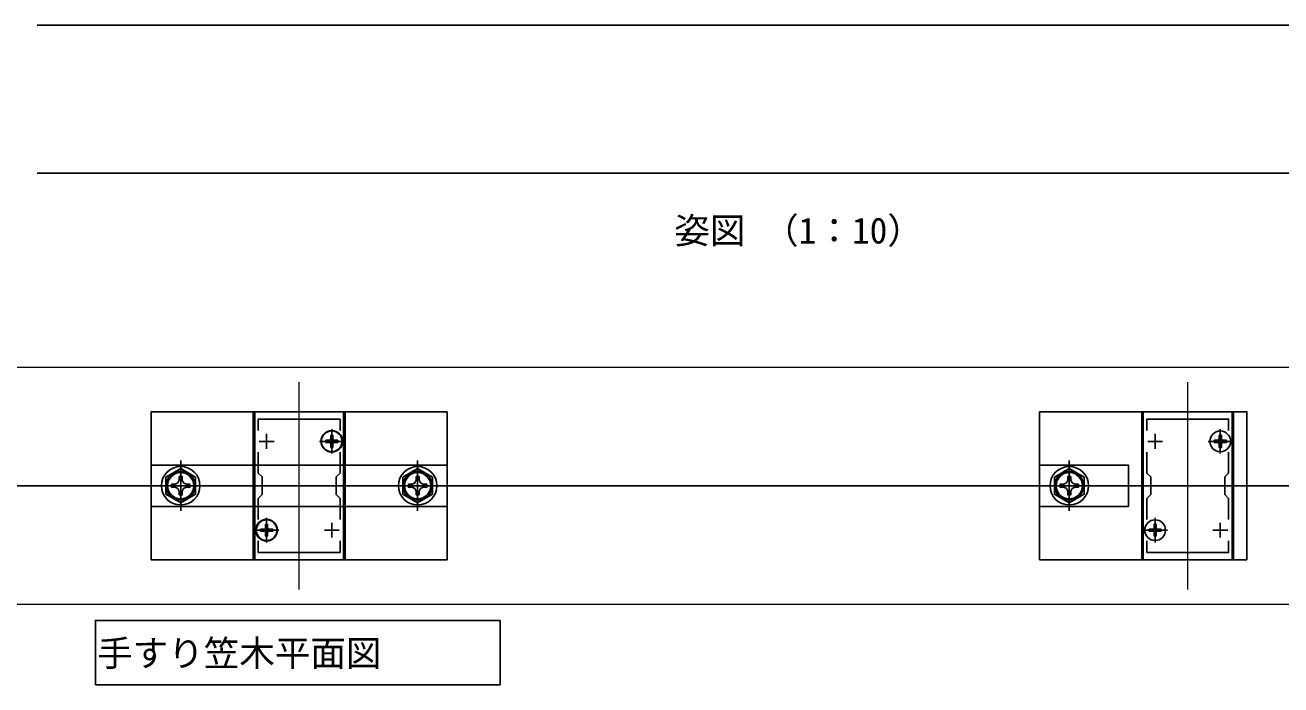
# Model space of a CAD drawing. Units: millimetres, scale not verified. Extents: x -875 to 875, y -1299 to 1292.
# Drawn here: x 177.7 to 601.7, y 569.9 to 792.8 of the extents above; entities that cross this region are included whole.
import ezdxf
from ezdxf.enums import TextEntityAlignment as Align

# ---------------------------------------------------------------- set-up
doc = ezdxf.new("R2010")
doc.units = ezdxf.units.MM
doc.header["$LTSCALE"] = 8
for name, color, linetype in [('0-2_USER1', 3, 'Continuous'), ('0-3_YKK_11', 7, 'Continuous'), ('0-6_YKK_13', 4, 'Continuous'), ('0-7_YKK_A1', 4, 'Continuous'), ('0-A_YSS_K', 3, 'Continuous')]:
    doc.layers.add(name, color=color, linetype=linetype)
doc.layers.add('0-5_YKK_12', color=2, linetype='Continuous', lineweight=18)
doc.styles.add('ＭＳ ゴシック', font='')
doc.styles.get('ＭＳ ゴシック').set_extended_font_data('MS Gothic')

msp = doc.modelspace()

# ---------------------------------------------------------------- linework, layer by layer
at = {"layer": '0-2_USER1'}
msp.add_lwpolyline([(201.454, 569.914), (201.454, 591.714), (338.07, 591.714), (338.07, 569.914), (214.266, 569.914)], close=True, dxfattribs=at)
at = {"layer": '0-3_YKK_11'}
for p, q in [((259.257, 654.689), (259.257, 649.689)), ((281.257, 654.689), (281.257, 649.689)), ((559.257, 654.689), (559.257, 649.689)), ((581.257, 654.689), (581.257, 649.689)), ((256.757, 652.189), (261.757, 652.189)), ((278.757, 652.189), (283.757, 652.189)), ((556.757, 652.189), (561.757, 652.189)), ((578.757, 652.189), (583.757, 652.189)), ((259.257, 624.689), (259.257, 619.689)), ((281.257, 624.689), (281.257, 619.689)), ((559.257, 624.689), (559.257, 619.689)), ((581.257, 624.689), (581.257, 619.689)), ((256.757, 622.189), (261.757, 622.189)), ((278.757, 622.189), (283.757, 622.189)), ((556.757, 622.189), (561.757, 622.189)), ((578.757, 622.189), (583.757, 622.189))]:
    msp.add_line(p, q, dxfattribs=at)
for points in [[(255.257, 662.189), (255.257, 612.189), (285.257, 612.189), (285.257, 662.189)], [(555.257, 662.189), (555.257, 612.189), (585.257, 612.189), (585.257, 662.189)]]:
    msp.add_lwpolyline(points, close=True, dxfattribs=at)
for points in [[(256.457, 655.822), (256.457, 659.689), (284.057, 659.689), (284.057, 655.822)], [(556.457, 655.822), (556.457, 659.689), (584.057, 659.689), (584.057, 655.822)], [(256.457, 625.822), (256.457, 632.889), (257.757, 634.189), (257.757, 640.189), (256.457, 641.489), (256.457, 648.555)], [(284.057, 648.555), (284.057, 641.489), (282.757, 640.189), (282.757, 634.189), (284.057, 632.889), (284.057, 625.822)], [(556.457, 625.822), (556.457, 632.889), (557.757, 634.189), (557.757, 640.189), (556.457, 641.489), (556.457, 648.555)], [(584.057, 648.555), (584.057, 641.489), (582.757, 640.189), (582.757, 634.189), (584.057, 632.889), (584.057, 625.822)], [(284.057, 618.555), (284.057, 614.689), (256.457, 614.689), (256.457, 618.555)], [(584.057, 618.555), (584.057, 614.689), (556.457, 614.689), (556.457, 618.555)]]:
    msp.add_lwpolyline(points, dxfattribs=at)
at = {"layer": '0-5_YKK_12'}
for p, q in [((785.257, 677.189), (-244.743, 677.189)), ((270.257, 602.189), (270.257, 672.189)), ((570.257, 602.189), (570.257, 672.189))]:
    msp.add_line(p, q, dxfattribs=at)
msp.add_lwpolyline([(-257.243, 597.189), (-244.743, 597.189), (785.257, 597.189)], dxfattribs=at)
at = {"layer": '0-6_YKK_13'}
for p, q in [((285.757, 662.189), (254.757, 662.189)), ((285.757, 612.189), (285.757, 662.189)), ((520.257, 612.189), (520.257, 662.189)), ((585.757, 662.189), (554.757, 662.189)), ((585.757, 612.189), (585.757, 662.189)), ((281.607, 654.239), (280.907, 654.239)), ((280.907, 654.239), (280.907, 653.039)), ((281.257, 648.039), (281.257, 656.339)), ((281.607, 654.239), (281.607, 653.039)), ((581.607, 654.239), (580.907, 654.239)), ((580.907, 654.239), (580.907, 653.039)), ((581.257, 648.039), (581.257, 656.339)), ((581.607, 654.239), (581.607, 653.039)), ((285.407, 652.189), (277.107, 652.189)), ((279.207, 652.539), (279.207, 651.839)), ((280.407, 652.539), (279.207, 652.539)), ((280.407, 651.839), (279.207, 651.839)), ((280.907, 651.339), (280.907, 650.139)), ((281.607, 650.139), (280.907, 650.139)), ((281.607, 651.339), (281.607, 650.139)), ((283.307, 652.539), (282.107, 652.539)), ((283.307, 651.839), (282.107, 651.839)), ((283.307, 652.539), (283.307, 651.839)), ((585.407, 652.189), (577.107, 652.189)), ((579.207, 652.539), (579.207, 651.839)), ((580.407, 652.539), (579.207, 652.539)), ((580.407, 651.839), (579.207, 651.839)), ((580.907, 651.339), (580.907, 650.139)), ((581.607, 650.139), (580.907, 650.139)), ((581.607, 651.339), (581.607, 650.139)), ((583.307, 652.539), (582.107, 652.539)), ((583.307, 651.839), (582.107, 651.839)), ((583.307, 652.539), (583.307, 651.839)), ((230.257, 645.689), (230.257, 628.689)), ((310.257, 645.689), (310.257, 628.689)), ((530.257, 645.689), (530.257, 628.689)), ((229.734, 639.042), (229.756, 640.289)), ((309.734, 639.042), (309.756, 640.289)), ((529.734, 639.042), (529.756, 640.289)), ((238.757, 637.189), (221.757, 637.189)), ((318.757, 637.189), (301.757, 637.189)), ((538.757, 637.189), (521.757, 637.189)), ((520.257, 630.189), (550.257, 630.189)), ((259.607, 624.239), (258.907, 624.239)), ((258.907, 624.239), (258.907, 623.039)), ((259.257, 618.039), (259.257, 626.339)), ((259.607, 624.239), (259.607, 623.039)), ((559.607, 624.239), (558.907, 624.239)), ((558.907, 624.239), (558.907, 623.039)), ((559.257, 618.039), (559.257, 626.339)), ((559.607, 624.239), (559.607, 623.039)), ((263.407, 622.189), (255.107, 622.189)), ((257.207, 622.539), (257.207, 621.839)), ((258.407, 622.539), (257.207, 622.539)), ((258.407, 621.839), (257.207, 621.839)), ((258.907, 621.339), (258.907, 620.139)), ((259.607, 620.139), (258.907, 620.139)), ((259.607, 621.339), (259.607, 620.139)), ((261.307, 622.539), (260.107, 622.539)), ((261.307, 621.839), (260.107, 621.839)), ((261.307, 622.539), (261.307, 621.839)), ((563.407, 622.189), (555.107, 622.189)), ((557.207, 622.539), (557.207, 621.839)), ((558.407, 622.539), (557.207, 622.539)), ((558.407, 621.839), (557.207, 621.839)), ((558.907, 621.339), (558.907, 620.139)), ((559.607, 620.139), (558.907, 620.139)), ((559.607, 621.339), (559.607, 620.139)), ((561.307, 622.539), (560.107, 622.539)), ((561.307, 621.839), (560.107, 621.839)), ((561.307, 622.539), (561.307, 621.839)), ((590.257, 612.189), (520.257, 612.189))]:
    msp.add_line(p, q, dxfattribs=at)
for points in [[(320.257, 662.189), (320.257, 612.189), (220.257, 612.189), (220.257, 662.189)], [(220.257, 630.189), (320.257, 630.189), (320.257, 644.189), (220.257, 644.189)], [(235.257, 640.075), (230.257, 642.962), (225.257, 640.075), (225.257, 634.302), (230.257, 631.415), (235.257, 634.302)], [(315.257, 640.075), (310.257, 642.962), (305.257, 640.075), (305.257, 634.302), (310.257, 631.415), (315.257, 634.302)], [(535.257, 640.075), (530.257, 642.962), (525.257, 640.075), (525.257, 634.302), (530.257, 631.415), (535.257, 634.302)]]:
    msp.add_lwpolyline(points, close=True, dxfattribs=at)
for points in [[(285.757, 612.189), (254.757, 612.189), (254.757, 662.189)], [(590.257, 612.189), (590.257, 662.189), (520.257, 662.189)], [(585.757, 612.189), (554.757, 612.189), (554.757, 662.189)], [(229.756, 640.289), (230.758, 640.289), (230.78, 639.042)], [(309.756, 640.289), (310.758, 640.289), (310.78, 639.042)], [(520.257, 644.189), (550.257, 644.189), (550.257, 630.189)], [(529.756, 640.289), (530.758, 640.289), (530.78, 639.042)], [(228.403, 636.665), (227.157, 636.687), (227.157, 637.69), (228.403, 637.712)], [(228.403, 637.712), (229.272, 638.174), (229.734, 639.042)], [(229.734, 635.335), (229.272, 636.204), (228.403, 636.665)], [(230.78, 639.042), (231.242, 638.174), (232.11, 637.712)], [(232.11, 636.665), (231.242, 636.204), (230.78, 635.335)], [(232.11, 637.712), (233.357, 637.69), (233.357, 636.687), (232.11, 636.665)], [(308.403, 636.665), (307.157, 636.687), (307.157, 637.69), (308.403, 637.712)], [(308.403, 637.712), (309.272, 638.174), (309.734, 639.042)], [(309.734, 635.335), (309.272, 636.204), (308.403, 636.665)], [(310.78, 639.042), (311.242, 638.174), (312.11, 637.712)], [(312.11, 636.665), (311.242, 636.204), (310.78, 635.335)], [(312.11, 637.712), (313.357, 637.69), (313.357, 636.687), (312.11, 636.665)], [(528.403, 636.665), (527.157, 636.687), (527.157, 637.69), (528.403, 637.712)], [(528.403, 637.712), (529.272, 638.174), (529.734, 639.042)], [(529.734, 635.335), (529.272, 636.204), (528.403, 636.665)], [(530.78, 639.042), (531.242, 638.174), (532.11, 637.712)], [(532.11, 636.665), (531.242, 636.204), (530.78, 635.335)], [(532.11, 637.712), (533.357, 637.69), (533.357, 636.687), (532.11, 636.665)], [(230.78, 635.335), (230.758, 634.089), (229.756, 634.089), (229.734, 635.335)], [(310.78, 635.335), (310.758, 634.089), (309.756, 634.089), (309.734, 635.335)], [(530.78, 635.335), (530.758, 634.089), (529.756, 634.089), (529.734, 635.335)]]:
    msp.add_lwpolyline(points, dxfattribs=at)
for centre, radius in [((281.257, 652.189), 3.65), ((281.257, 652.189), 3.5), ((581.257, 652.189), 3.5), ((230.257, 637.189), 6.5), ((230.257, 637.189), 4.907), ((230.257, 637.189), 4.432), ((310.257, 637.189), 6.5), ((310.257, 637.189), 4.907), ((310.257, 637.189), 4.432), ((530.257, 637.189), 6.5), ((530.257, 637.189), 4.907), ((530.257, 637.189), 4.432), ((259.257, 622.189), 3.65), ((259.257, 622.189), 3.5), ((559.257, 622.189), 3.5)]:
    msp.add_circle(centre, radius, dxfattribs=at)
for centre, start, end in [((280.407, 653.039), 270, 0), ((282.107, 653.039), 180, 270), ((580.407, 653.039), 270, 0), ((582.107, 653.039), 180, 270), ((280.407, 651.339), 0, 90), ((282.107, 651.339), 90, 180), ((580.407, 651.339), 0, 90), ((582.107, 651.339), 90, 180), ((258.407, 623.039), 270, 0), ((258.407, 621.339), 0, 90), ((260.107, 623.039), 180, 270), ((260.107, 621.339), 90, 180), ((558.407, 623.039), 270, 0), ((558.407, 621.339), 0, 90), ((560.107, 623.039), 180, 270), ((560.107, 621.339), 90, 180)]:
    msp.add_arc(centre, 0.5, start, end, dxfattribs=at)
at = {"layer": '0-7_YKK_A1'}
for p, q in [((181.757, 792.8), (687.757, 792.8)), ((181.757, 742.8), (687.757, 742.8))]:
    msp.add_line(p, q, dxfattribs=at)
at = {"layer": '0-A_YSS_K'}
msp.add_line((-309.743, 637.189), (857.798, 637.189), dxfattribs=at)

# ---------------------------------------------------------------- texts
at = {"layer": '0-2_USER1', "style": 'ＭＳ ゴシック'}
for s, p in [('姿図 （1：10）', (396.909, 716.368)), ('手すり笠木平面図', (202.045, 573.561))]:
    msp.add_text(s, height=8.798, dxfattribs=at).set_placement(p, align=Align.BOTTOM_LEFT)

doc.saveas('drawing.dxf')
